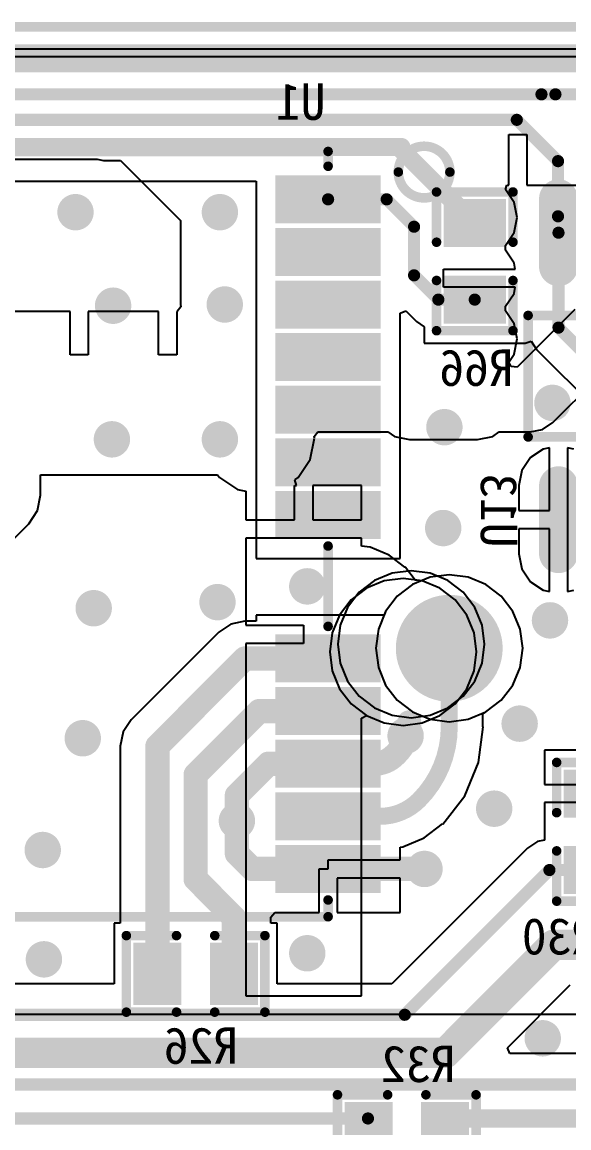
# Model space of a CAD drawing. Header units: millimetres. Extents: x 192 to 285.3, y 128.7 to 184.7.
# Drawn here: x 233.96 to 245.41, y 161.58 to 184.7 of the extents above; entities that cross this region are included whole.
import ezdxf

# ---------------------------------------------------------------- set-up
doc = ezdxf.new("R2010")
doc.units = ezdxf.units.MM
for name, color, linetype in [('BottomLayer', 5, 'Continuous'), ('BottomOverlay', 54, 'Continuous'), ('BottomPaste', 16, 'Continuous'), ('BottomSolder', 6, 'Continuous'), ('ConnectLayer', 7, 'Continuous'), ('KeepOutLayer', 6, 'Continuous'), ('MidLayer1', 16, 'Continuous'), ('MidLayer2', 76, 'Continuous'), ('MultiLayer', 9, 'Continuous'), ('PadHoleLayer', 156, 'Continuous'), ('TopLayer', 1, 'Continuous'), ('TopOverlay', 2, 'Continuous'), ('TopSolder', 216, 'Continuous'), ('ViaHoleLayer', 16, 'Continuous')]:
    doc.layers.add(name, color=color, linetype=linetype)

# ---------------------------------------------------------------- blocks, each defined once
blk = doc.blocks.new('N303_3_B_5')
at = {"layer": 'BottomLayer'}
for points in [[(0.971, 14.41), (-1.029, 14.41), (0.971, 13.61), (-1.029, 13.61)], [(0.971, 13.31), (-1.029, 13.31), (0.971, 12.51), (-1.029, 12.51)], [(0.971, 12.21), (-1.029, 12.21), (0.971, 11.41), (-1.029, 11.41)], [(0.971, 11.11), (-1.029, 11.11), (0.971, 10.31), (-1.029, 10.31)], [(0.971, 10.01), (-1.029, 10.01), (0.971, 9.21), (-1.029, 9.21)], [(0.971, 7.01), (-1.029, 7.01), (0.971, 6.21), (-1.029, 6.21)], [(0.971, 5.91), (-1.029, 5.91), (0.971, 5.11), (-1.029, 5.11)], [(0.971, 4.81), (-1.029, 4.81), (0.971, 4.01), (-1.029, 4.01)], [(0.971, 3.71), (-1.029, 3.71), (0.971, 2.91), (-1.029, 2.91)], [(0.971, 2.61), (-1.029, 2.61), (0.971, 1.81), (-1.029, 1.81)], [(0.971, 1.51), (-1.029, 1.51), (0.971, 0.71), (-1.029, 0.71)], [(0.971, 0.41), (-1.029, 0.41), (0.971, -0.39), (-1.029, -0.39)]]:
    blk.add_solid(points, dxfattribs=at)
at = {"layer": 'BottomOverlay', "const_width": 0.2}
for points in [[(12.171, 15.01), (-0.029, 15.01)], [(-0.029, 15.01), (-0.029, 14.66)], [(-0.029, 8.94), (-0.029, 7.26)], [(-0.029, -0.68), (-0.029, -0.99)], [(12.171, -0.99), (-0.029, -0.99)]]:
    blk.add_lwpolyline(points, dxfattribs=at)
at = {"layer": 'BottomOverlay'}
for points, const_width in [([(-0.079, 15.01, 1), (0.021, 15.01, 1)], 0.1), ([(-0.079, 15.01, 1), (0.021, 15.01, 1)], 0.1), ([(-0.079, 14.66, 1), (0.021, 14.66, 1)], 0.1), ([(-0.079, 8.94, 1), (0.021, 8.94, 1)], 0.1), ([(-0.079, 7.26, 1), (0.021, 7.26, 1)], 0.1), ([(-1.499, -0.559, 1), (-2.579, -0.559, 1)], 0.2), ([(-2.629, -0.559, 1), (-2.529, -0.559, 1)], 0.1), ([(-1.549, -0.559, 1), (-1.449, -0.559, 1)], 0.1), ([(-0.079, -0.68, 1), (0.021, -0.68, 1)], 0.1), ([(-0.079, -0.99, 1), (0.021, -0.99, 1)], 0.1), ([(-0.079, -0.99, 1), (0.021, -0.99, 1)], 0.1)]:
    blk.add_lwpolyline(points, format="xyb", close=True, dxfattribs=dict(at, const_width=const_width))
at = {"layer": 'BottomPaste'}
for points in [[(0.971, 14.41), (-1.029, 14.41), (0.971, 13.61), (-1.029, 13.61)], [(0.971, 13.31), (-1.029, 13.31), (0.971, 12.51), (-1.029, 12.51)], [(0.971, 12.21), (-1.029, 12.21), (0.971, 11.41), (-1.029, 11.41)], [(0.971, 11.11), (-1.029, 11.11), (0.971, 10.31), (-1.029, 10.31)], [(0.971, 10.01), (-1.029, 10.01), (0.971, 9.21), (-1.029, 9.21)], [(0.971, 7.01), (-1.029, 7.01), (0.971, 6.21), (-1.029, 6.21)], [(0.971, 5.91), (-1.029, 5.91), (0.971, 5.11), (-1.029, 5.11)], [(0.971, 4.81), (-1.029, 4.81), (0.971, 4.01), (-1.029, 4.01)], [(0.971, 3.71), (-1.029, 3.71), (0.971, 2.91), (-1.029, 2.91)], [(0.971, 2.61), (-1.029, 2.61), (0.971, 1.81), (-1.029, 1.81)], [(0.971, 1.51), (-1.029, 1.51), (0.971, 0.71), (-1.029, 0.71)], [(0.971, 0.41), (-1.029, 0.41), (0.971, -0.39), (-1.029, -0.39)]]:
    blk.add_solid(points, dxfattribs=at)
at = {"layer": 'BottomSolder'}
for points in [[(1.072, 14.512), (-1.131, 14.512), (1.072, 13.509), (-1.131, 13.509)], [(1.072, 13.412), (-1.131, 13.412), (1.072, 12.409), (-1.131, 12.409)], [(1.072, 12.312), (-1.131, 12.312), (1.072, 11.309), (-1.131, 11.309)], [(1.072, 11.212), (-1.131, 11.212), (1.072, 10.209), (-1.131, 10.209)], [(1.072, 10.112), (-1.131, 10.112), (1.072, 9.109), (-1.131, 9.109)], [(1.072, 7.112), (-1.131, 7.112), (1.072, 6.109), (-1.131, 6.109)], [(1.072, 6.012), (-1.131, 6.012), (1.072, 5.009), (-1.131, 5.009)], [(1.072, 4.912), (-1.131, 4.912), (1.072, 3.909), (-1.131, 3.909)], [(1.072, 3.812), (-1.131, 3.812), (1.072, 2.809), (-1.131, 2.809)], [(1.072, 2.712), (-1.131, 2.712), (1.072, 1.709), (-1.131, 1.709)], [(1.072, 1.612), (-1.131, 1.612), (1.072, 0.609), (-1.131, 0.609)], [(1.072, 0.512), (-1.131, 0.512), (1.072, -0.491), (-1.131, -0.491)]]:
    blk.add_solid(points, dxfattribs=at)
blk = doc.blocks.new('0603_B_6')
at = {"layer": 'BottomLayer'}
for points in [[(-0.4, -0.55), (0.4, -0.55), (-0.4, 0.55), (0.4, 0.55)], [(1.2, -0.55), (2, -0.55), (1.2, 0.55), (2, 0.55)]]:
    blk.add_solid(points, dxfattribs=at)
at = {"layer": 'BottomOverlay', "const_width": 0.2}
for points in [[(0.4, 0.8), (-0.65, 0.8)], [(-0.65, -0.8), (-0.65, 0.8)], [(2.25, 0.8), (1.2, 0.8)], [(2.25, -0.8), (2.25, 0.8)], [(0.4, -0.8), (-0.65, -0.8)], [(2.25, -0.8), (1.2, -0.8)]]:
    blk.add_lwpolyline(points, dxfattribs=at)
at = {"layer": 'BottomOverlay', "const_width": 0.1}
for points in [[(-0.7, 0.8, 1), (-0.6, 0.8, 1)], [(-0.7, 0.8, 1), (-0.6, 0.8, 1)], [(0.35, 0.8, 1), (0.45, 0.8, 1)], [(1.15, 0.8, 1), (1.25, 0.8, 1)], [(2.2, 0.8, 1), (2.3, 0.8, 1)], [(2.2, 0.8, 1), (2.3, 0.8, 1)], [(-0.7, -0.8, 1), (-0.6, -0.8, 1)], [(-0.7, -0.8, 1), (-0.6, -0.8, 1)], [(0.35, -0.8, 1), (0.45, -0.8, 1)], [(1.15, -0.8, 1), (1.25, -0.8, 1)], [(2.2, -0.8, 1), (2.3, -0.8, 1)], [(2.2, -0.8, 1), (2.3, -0.8, 1)]]:
    blk.add_lwpolyline(points, format="xyb", close=True, dxfattribs=at)
at = {"layer": 'BottomPaste'}
for points in [[(-0.4, -0.55), (0.4, -0.55), (-0.4, 0.55), (0.4, 0.55)], [(1.2, -0.55), (2, -0.55), (1.2, 0.55), (2, 0.55)]]:
    blk.add_solid(points, dxfattribs=at)
at = {"layer": 'BottomSolder'}
for points in [[(-0.502, -0.652), (0.502, -0.652), (-0.502, 0.652), (0.502, 0.652)], [(1.098, -0.652), (2.102, -0.652), (1.098, 0.652), (2.102, 0.652)]]:
    blk.add_solid(points, dxfattribs=at)
blk = doc.blocks.new('0603_B_129')
at = {"layer": 'BottomLayer'}
for points in [[(-1.2, -0.55), (-0.4, -0.55), (-1.2, 0.55), (-0.4, 0.55)], [(0.4, -0.55), (1.2, -0.55), (0.4, 0.55), (1.2, 0.55)]]:
    blk.add_solid(points, dxfattribs=at)
at = {"layer": 'BottomOverlay', "const_width": 0.2}
for points in [[(-1.45, 0.8), (-1.45, -0.8)], [(-0.4, 0.8), (-1.45, 0.8)], [(1.45, 0.8), (0.4, 0.8)], [(1.45, 0.8), (1.45, -0.8)], [(-0.4, -0.8), (-1.45, -0.8)], [(1.45, -0.8), (0.4, -0.8)]]:
    blk.add_lwpolyline(points, dxfattribs=at)
at = {"layer": 'BottomOverlay', "const_width": 0.1}
for points in [[(-1.5, 0.8, 1), (-1.4, 0.8, 1)], [(-1.5, 0.8, 1), (-1.4, 0.8, 1)], [(-0.45, 0.8, 1), (-0.35, 0.8, 1)], [(0.35, 0.8, 1), (0.45, 0.8, 1)], [(1.4, 0.8, 1), (1.5, 0.8, 1)], [(1.4, 0.8, 1), (1.5, 0.8, 1)], [(-1.5, -0.8, 1), (-1.4, -0.8, 1)], [(-1.5, -0.8, 1), (-1.4, -0.8, 1)], [(-0.45, -0.8, 1), (-0.35, -0.8, 1)], [(0.35, -0.8, 1), (0.45, -0.8, 1)], [(1.4, -0.8, 1), (1.5, -0.8, 1)], [(1.4, -0.8, 1), (1.5, -0.8, 1)]]:
    blk.add_lwpolyline(points, format="xyb", close=True, dxfattribs=at)
at = {"layer": 'BottomPaste'}
for points in [[(-1.2, -0.55), (-0.4, -0.55), (-1.2, 0.55), (-0.4, 0.55)], [(0.4, -0.55), (1.2, -0.55), (0.4, 0.55), (1.2, 0.55)]]:
    blk.add_solid(points, dxfattribs=at)
at = {"layer": 'BottomSolder'}
for points in [[(-1.302, -0.652), (-0.298, -0.652), (-1.302, 0.652), (-0.298, 0.652)], [(0.298, -0.652), (1.302, -0.652), (0.298, 0.652), (1.302, 0.652)]]:
    blk.add_solid(points, dxfattribs=at)
blk = doc.blocks.new('0603_B_139')
at = {"layer": 'BottomLayer'}
for points in [[(-1.2, -0.55), (-0.4, -0.55), (-1.2, 0.55), (-0.4, 0.55)], [(0.4, -0.55), (1.2, -0.55), (0.4, 0.55), (1.2, 0.55)]]:
    blk.add_solid(points, dxfattribs=at)
at = {"layer": 'BottomOverlay', "const_width": 0.2}
for points in [[(-1.45, 0.8), (-0.4, 0.8)], [(-1.45, 0.8), (-1.45, -0.8)], [(0.4, 0.8), (1.45, 0.8)], [(1.45, 0.8), (1.45, -0.8)], [(-1.45, -0.8), (-0.4, -0.8)], [(0.4, -0.8), (1.45, -0.8)]]:
    blk.add_lwpolyline(points, dxfattribs=at)
at = {"layer": 'BottomOverlay', "const_width": 0.1}
for points in [[(-1.5, 0.8, 1), (-1.4, 0.8, 1)], [(-1.5, 0.8, 1), (-1.4, 0.8, 1)], [(-0.45, 0.8, 1), (-0.35, 0.8, 1)], [(0.35, 0.8, 1), (0.45, 0.8, 1)], [(1.4, 0.8, 1), (1.5, 0.8, 1)], [(1.4, 0.8, 1), (1.5, 0.8, 1)], [(-1.5, -0.8, 1), (-1.4, -0.8, 1)], [(-1.5, -0.8, 1), (-1.4, -0.8, 1)], [(-0.45, -0.8, 1), (-0.35, -0.8, 1)], [(0.35, -0.8, 1), (0.45, -0.8, 1)], [(1.4, -0.8, 1), (1.5, -0.8, 1)], [(1.4, -0.8, 1), (1.5, -0.8, 1)]]:
    blk.add_lwpolyline(points, format="xyb", close=True, dxfattribs=at)
at = {"layer": 'BottomPaste'}
for points in [[(-1.2, -0.55), (-0.4, -0.55), (-1.2, 0.55), (-0.4, 0.55)], [(0.4, -0.55), (1.2, -0.55), (0.4, 0.55), (1.2, 0.55)]]:
    blk.add_solid(points, dxfattribs=at)
at = {"layer": 'BottomSolder'}
for points in [[(-1.302, -0.652), (-0.298, -0.652), (-1.302, 0.652), (-0.298, 0.652)], [(0.298, -0.652), (1.302, -0.652), (0.298, 0.652), (1.302, 0.652)]]:
    blk.add_solid(points, dxfattribs=at)
blk = doc.blocks.new('0603_B_141')
at = {"layer": 'BottomLayer'}
for points in [[(-1.2, -0.55), (-0.4, -0.55), (-1.2, 0.55), (-0.4, 0.55)], [(0.4, -0.55), (1.2, -0.55), (0.4, 0.55), (1.2, 0.55)]]:
    blk.add_solid(points, dxfattribs=at)
at = {"layer": 'BottomOverlay', "const_width": 0.2}
for points in [[(-0.4, 0.8), (-1.45, 0.8)], [(-1.45, 0.8), (-1.45, -0.8)], [(1.45, 0.8), (0.4, 0.8)], [(1.45, 0.8), (1.45, -0.8)], [(-0.4, -0.8), (-1.45, -0.8)], [(1.45, -0.8), (0.4, -0.8)]]:
    blk.add_lwpolyline(points, dxfattribs=at)
at = {"layer": 'BottomOverlay', "const_width": 0.1}
for points in [[(-1.5, 0.8, 1), (-1.4, 0.8, 1)], [(-1.5, 0.8, 1), (-1.4, 0.8, 1)], [(-0.45, 0.8, 1), (-0.35, 0.8, 1)], [(0.35, 0.8, 1), (0.45, 0.8, 1)], [(1.4, 0.8, 1), (1.5, 0.8, 1)], [(1.4, 0.8, 1), (1.5, 0.8, 1)], [(-1.5, -0.8, 1), (-1.4, -0.8, 1)], [(-1.5, -0.8, 1), (-1.4, -0.8, 1)], [(-0.45, -0.8, 1), (-0.35, -0.8, 1)], [(0.35, -0.8, 1), (0.45, -0.8, 1)], [(1.4, -0.8, 1), (1.5, -0.8, 1)], [(1.4, -0.8, 1), (1.5, -0.8, 1)]]:
    blk.add_lwpolyline(points, format="xyb", close=True, dxfattribs=at)
at = {"layer": 'BottomPaste'}
for points in [[(-1.2, -0.55), (-0.4, -0.55), (-1.2, 0.55), (-0.4, 0.55)], [(0.4, -0.55), (1.2, -0.55), (0.4, 0.55), (1.2, 0.55)]]:
    blk.add_solid(points, dxfattribs=at)
at = {"layer": 'BottomSolder'}
for points in [[(-1.302, -0.652), (-0.298, -0.652), (-1.302, 0.652), (-0.298, 0.652)], [(0.298, -0.652), (1.302, -0.652), (0.298, 0.652), (1.302, 0.652)]]:
    blk.add_solid(points, dxfattribs=at)
blk = doc.blocks.new('SO_8_B_147')
at = {"layer": 'BottomLayer', "const_width": 0.61}
for points in [[(-2.289, 1.905), (-3.711, 1.905)], [(3.711, 1.905), (2.289, 1.905)], [(-2.289, 0.635), (-3.711, 0.635)], [(3.711, 0.635), (2.289, 0.635)], [(-2.289, -0.635), (-3.711, -0.635)], [(3.711, -0.635), (2.289, -0.635)], [(-2.289, -1.905), (-3.711, -1.905)], [(3.711, -1.905), (2.289, -1.905)]]:
    blk.add_lwpolyline(points, dxfattribs=at)
at = {"layer": 'BottomLayer', "const_width": 0.305}
for points in [[(-3.864, 1.905, 1), (-3.559, 1.905, 1)], [(-2.441, 1.905, 1), (-2.136, 1.905, 1)], [(2.136, 1.905, 1), (2.441, 1.905, 1)], [(3.559, 1.905, 1), (3.864, 1.905, 1)], [(-3.864, 0.635, 1), (-3.559, 0.635, 1)], [(-2.441, 0.635, 1), (-2.136, 0.635, 1)], [(2.136, 0.635, 1), (2.441, 0.635, 1)], [(3.559, 0.635, 1), (3.864, 0.635, 1)], [(-3.864, -0.635, 1), (-3.559, -0.635, 1)], [(-2.441, -0.635, 1), (-2.136, -0.635, 1)], [(2.136, -0.635, 1), (2.441, -0.635, 1)], [(3.559, -0.635, 1), (3.864, -0.635, 1)], [(-3.864, -1.905, 1), (-3.559, -1.905, 1)], [(-2.441, -1.905, 1), (-2.136, -1.905, 1)], [(2.136, -1.905, 1), (2.441, -1.905, 1)], [(3.559, -1.905, 1), (3.864, -1.905, 1)]]:
    blk.add_lwpolyline(points, format="xyb", close=True, dxfattribs=at)
at = {"layer": 'BottomOverlay', "const_width": 0.2}
for points in [[(-1.27, 2.54), (1.27, 2.54)], [(-1.27, 2.54), (-1.27, -2.54)], [(1.27, 2.54), (1.27, -2.54)], [(-1.27, -2.54), (-0.5, -2.54)], [(0.5, -2.54), (1.27, -2.54)]]:
    blk.add_lwpolyline(points, dxfattribs=at)
at = {"layer": 'BottomOverlay', "const_width": 0.1}
for points in [[(-1.32, 2.54, 1), (-1.22, 2.54, 1)], [(-1.32, 2.54, 1), (-1.22, 2.54, 1)], [(1.22, 2.54, 1), (1.32, 2.54, 1)], [(1.22, 2.54, 1), (1.32, 2.54, 1)], [(-1.32, -2.54, 1), (-1.22, -2.54, 1)], [(-1.32, -2.54, 1), (-1.22, -2.54, 1)], [(-0.55, -2.54, 1), (-0.45, -2.54, 1)], [(-0.55, -2.54, 1), (-0.45, -2.54, 1)], [(0.45, -2.54, 1), (0.55, -2.54, 1)], [(0.45, -2.54, 1), (0.55, -2.54, 1)], [(1.22, -2.54, 1), (1.32, -2.54, 1)], [(1.22, -2.54, 1), (1.32, -2.54, 1)]]:
    blk.add_lwpolyline(points, format="xyb", close=True, dxfattribs=at)
at = {"layer": 'BottomOverlay', "const_width": 0.2}
blk.add_lwpolyline([(-0.5, -2.54, -1), (0.5, -2.54)], format="xyb", dxfattribs=at)
at = {"layer": 'BottomPaste', "const_width": 0.61}
for points in [[(-2.289, 1.905), (-3.711, 1.905)], [(3.711, 1.905), (2.289, 1.905)], [(-2.289, 0.635), (-3.711, 0.635)], [(3.711, 0.635), (2.289, 0.635)], [(-2.289, -0.635), (-3.711, -0.635)], [(3.711, -0.635), (2.289, -0.635)], [(-2.289, -1.905), (-3.711, -1.905)], [(3.711, -1.905), (2.289, -1.905)]]:
    blk.add_lwpolyline(points, dxfattribs=at)
at = {"layer": 'BottomPaste', "const_width": 0.305}
for points in [[(-3.864, 1.905, 1), (-3.559, 1.905, 1)], [(-2.441, 1.905, 1), (-2.136, 1.905, 1)], [(2.136, 1.905, 1), (2.441, 1.905, 1)], [(3.559, 1.905, 1), (3.864, 1.905, 1)], [(-3.864, 0.635, 1), (-3.559, 0.635, 1)], [(-2.441, 0.635, 1), (-2.136, 0.635, 1)], [(2.136, 0.635, 1), (2.441, 0.635, 1)], [(3.559, 0.635, 1), (3.864, 0.635, 1)], [(-3.864, -0.635, 1), (-3.559, -0.635, 1)], [(-2.441, -0.635, 1), (-2.136, -0.635, 1)], [(2.136, -0.635, 1), (2.441, -0.635, 1)], [(3.559, -0.635, 1), (3.864, -0.635, 1)], [(-3.864, -1.905, 1), (-3.559, -1.905, 1)], [(-2.441, -1.905, 1), (-2.136, -1.905, 1)], [(2.136, -1.905, 1), (2.441, -1.905, 1)], [(3.559, -1.905, 1), (3.864, -1.905, 1)]]:
    blk.add_lwpolyline(points, format="xyb", close=True, dxfattribs=at)
at = {"layer": 'BottomSolder', "const_width": 0.813}
for points in [[(-2.289, 1.905), (-3.711, 1.905)], [(3.711, 1.905), (2.289, 1.905)], [(-2.289, 0.635), (-3.711, 0.635)], [(3.711, 0.635), (2.289, 0.635)], [(-2.289, -0.635), (-3.711, -0.635)], [(3.711, -0.635), (2.289, -0.635)], [(-2.289, -1.905), (-3.711, -1.905)], [(3.711, -1.905), (2.289, -1.905)]]:
    blk.add_lwpolyline(points, dxfattribs=at)
at = {"layer": 'BottomSolder', "const_width": 0.406}
for points in [[(-3.914, 1.905, 1), (-3.508, 1.905, 1)], [(-2.492, 1.905, 1), (-2.086, 1.905, 1)], [(2.086, 1.905, 1), (2.492, 1.905, 1)], [(3.508, 1.905, 1), (3.914, 1.905, 1)], [(-3.914, 0.635, 1), (-3.508, 0.635, 1)], [(-2.492, 0.635, 1), (-2.086, 0.635, 1)], [(2.086, 0.635, 1), (2.492, 0.635, 1)], [(3.508, 0.635, 1), (3.914, 0.635, 1)], [(-3.914, -0.635, 1), (-3.508, -0.635, 1)], [(-2.492, -0.635, 1), (-2.086, -0.635, 1)], [(2.086, -0.635, 1), (2.492, -0.635, 1)], [(3.508, -0.635, 1), (3.914, -0.635, 1)], [(-3.914, -1.905, 1), (-3.508, -1.905, 1)], [(-2.492, -1.905, 1), (-2.086, -1.905, 1)], [(2.086, -1.905, 1), (2.492, -1.905, 1)], [(3.508, -1.905, 1), (3.914, -1.905, 1)]]:
    blk.add_lwpolyline(points, format="xyb", close=True, dxfattribs=at)
blk = doc.blocks.new('GPS_ANT_25_25_166')
at = {"layer": 'BottomLayer', "const_width": 1.016}
blk.add_lwpolyline([(-0.508, 0, 1), (0.508, 0, 1)], format="xyb", close=True, dxfattribs=at)
at = {"layer": 'BottomSolder', "const_width": 1.118}
blk.add_lwpolyline([(-0.559, 0, 1), (0.559, 0, 1)], format="xyb", close=True, dxfattribs=at)
at = {"layer": 'MidLayer1', "const_width": 1.016}
blk.add_lwpolyline([(-0.508, 0, 1), (0.508, 0, 1)], format="xyb", close=True, dxfattribs=at)
at = {"layer": 'MidLayer2', "const_width": 1.016}
blk.add_lwpolyline([(-0.508, 0, 1), (0.508, 0, 1)], format="xyb", close=True, dxfattribs=at)
at = {"layer": 'MultiLayer', "const_width": 1.016}
blk.add_lwpolyline([(-0.508, 0, 1), (0.508, 0, 1)], format="xyb", close=True, dxfattribs=at)
at = {"layer": 'PadHoleLayer', "const_width": 0.55}
blk.add_lwpolyline([(-0.275, 0, 1), (0.275, 0, 1)], format="xyb", close=True, dxfattribs=at)
at = {"layer": 'TopLayer', "const_width": 1.016}
blk.add_lwpolyline([(-0.508, 0, 1), (0.508, 0, 1)], format="xyb", close=True, dxfattribs=at)
at = {"layer": 'TopOverlay', "const_width": 0.254}
blk.add_lwpolyline([(-12.5, -15.5), (-12.5, 9.5)], dxfattribs=at)
at = {"layer": 'TopSolder', "const_width": 1.118}
blk.add_lwpolyline([(-0.559, 0, 1), (0.559, 0, 1)], format="xyb", close=True, dxfattribs=at)

msp = doc.modelspace()

# ---------------------------------------------------------------- linework, layer by layer
at = {"layer": 'BottomLayer'}
for p, q in [((232.037, 181.378), (238.859, 181.378)), ((238.859, 181.378), (238.859, 180.09)), ((238.859, 180.09), (238.859, 178.99)), ((238.859, 178.99), (238.859, 177.89)), ((241.875, 178.618), (241.993, 178.667)), ((241.875, 177.89), (241.875, 178.618)), ((241.993, 178.667), (242.217, 178.443)), ((242.217, 178.443), (242.379, 178.335)), ((242.379, 178.335), (242.379, 177.993)), ((244.495, 177.994), (244.616, 178.031)), ((244.616, 178.031), (244.732, 177.859)), ((238.859, 177.89), (238.859, 176.79)), ((241.875, 176.79), (241.875, 177.89)), ((242.379, 177.993), (244.495, 177.993)), ((244.495, 177.993), (244.495, 177.994)), ((244.732, 177.859), (246.332, 176.258)), ((238.859, 176.79), (238.859, 175.69)), ((241.875, 175.69), (241.875, 176.79)), ((244.872, 175.777), (244.603, 175.598)), ((244.999, 175.802), (244.872, 175.777)), ((244.999, 174.491), (244.999, 175.802)), ((245.507, 175.777), (245.38, 175.802)), ((245.38, 175.802), (245.38, 174.3)), ((238.859, 175.69), (238.859, 174.59)), ((241.875, 174.59), (241.875, 175.69)), ((244.603, 175.598), (244.424, 175.329)), ((244.424, 175.329), (244.361, 175.012)), ((244.361, 175.012), (244.361, 174.491)), ((238.859, 174.59), (238.859, 173.49)), ((241.875, 173.49), (241.875, 174.59)), ((244.361, 174.491), (244.999, 174.491)), ((244.999, 174.11), (244.361, 174.11)), ((244.361, 174.11), (244.361, 173.589)), ((244.999, 172.798), (244.999, 174.11)), ((245.38, 174.3), (245.38, 172.798)), ((238.859, 173.49), (241.875, 173.49)), ((244.361, 173.589), (244.424, 173.272)), ((244.424, 173.272), (244.603, 173.003)), ((242.135, 172.942), (241.816, 172.698)), ((242.506, 173.096), (242.135, 172.942)), ((242.903, 173.148), (242.506, 173.096)), ((243.301, 173.096), (242.903, 173.148)), ((243.672, 172.942), (243.301, 173.096)), ((243.99, 172.698), (243.672, 172.942)), ((244.603, 173.003), (244.872, 172.824)), ((241.816, 172.698), (241.572, 172.379)), ((244.235, 172.379), (243.99, 172.698)), ((244.872, 172.824), (244.999, 172.798)), ((245.38, 172.798), (245.507, 172.824)), ((241.542, 172.306), (238.859, 172.306)), ((238.859, 172.306), (238.859, 172.175)), ((241.572, 172.379), (241.542, 172.306)), ((244.388, 172.009), (244.235, 172.379)), ((238.33, 172.116), (238.078, 171.948)), ((238.627, 172.175), (238.33, 172.116)), ((238.859, 172.175), (238.627, 172.175)), ((238.627, 172.175), (238.627, 172.175)), ((244.441, 171.611), (244.388, 172.009)), ((238.078, 171.948), (236.245, 170.116)), ((238.078, 171.948), (238.078, 171.948)), ((244.388, 171.213), (244.441, 171.611)), ((244.235, 170.842), (244.388, 171.213)), ((243.99, 170.524), (244.235, 170.842)), ((243.672, 170.28), (243.99, 170.524)), ((243.603, 170.251), (243.672, 170.28)), ((243.603, 169.969), (243.603, 170.251)), ((236.245, 170.116), (236.077, 169.863)), ((243.516, 169.224), (243.614, 169.969)), ((243.614, 169.969), (243.603, 169.969)), ((236.077, 169.863), (236.018, 169.566)), ((236.018, 169.566), (236.018, 165.862)), ((245.761, 169.483), (244.893, 169.483)), ((244.893, 169.483), (244.893, 168.766)), ((243.228, 168.53), (243.516, 169.224)), ((244.893, 168.766), (245.761, 168.766)), ((242.771, 167.933), (243.228, 168.53)), ((245.952, 168.385), (244.893, 168.385)), ((244.893, 168.385), (244.893, 167.667)), ((242.381, 167.645), (242.765, 167.94)), ((242.765, 167.94), (242.771, 167.933)), ((241.934, 167.46), (242.381, 167.645)), ((244.893, 167.667), (244.893, 167.602)), ((244.541, 167.433), (241.704, 164.596)), ((241.875, 167.452), (241.934, 167.46)), ((241.875, 167.19), (241.875, 167.452)), ((244.751, 167.574), (244.541, 167.433)), ((244.893, 167.602), (244.751, 167.574)), ((240.367, 166.999), (240.367, 167.189)), ((240.367, 167.189), (241.875, 167.189)), ((241.875, 167.189), (241.875, 167.19)), ((240.177, 166.09), (240.177, 166.999)), ((240.177, 166.999), (240.367, 166.999)), ((241.875, 166.808), (240.558, 166.808)), ((240.558, 166.808), (240.558, 166.09)), ((241.875, 166.09), (241.875, 166.808)), ((239.17, 165.992), (239.251, 166.09)), ((239.251, 166.09), (240.177, 166.09)), ((240.558, 166.09), (241.875, 166.09)), ((236.018, 165.862), (235.887, 165.862)), ((235.887, 165.862), (235.887, 164.596)), ((239.172, 165.985), (239.17, 165.992)), ((239.172, 165.862), (239.172, 165.985)), ((239.303, 165.862), (239.172, 165.862)), ((239.303, 164.596), (239.303, 165.862)), ((235.887, 164.596), (227.847, 164.596)), ((241.704, 164.596), (239.303, 164.596)), ((244.122, 163.257), (245.436, 164.572)), ((244.17, 163.14), (244.122, 163.257)), ((246.864, 163.14), (244.17, 163.14))]:
    msp.add_line(p, q, dxfattribs=at)
for points, const_width in [([(227.16, 183.904), (247.425, 183.904)], 0.508), ([(227.433, 183.193), (244.834, 183.193)], 0.254), ([(244.834, 183.193), (245.126, 183.193)], 0.254), ([(244.834, 183.193), (245.583, 183.193)], 0.254), ([(227.587, 182.66), (244.316, 182.66)], 0.254), ([(244.316, 182.66), (245.18, 181.796)], 0.254), ([(231.742, 182.091), (241.9, 182.091)], 0.381), ([(241.9, 182.038), (243.437, 180.501)], 0.381), ([(245.18, 180.643), (245.18, 181.796)], 0.254), ([(240.367, 180.998), (241.593, 180.998)], 0.254), ([(241.593, 180.998), (242.167, 180.425)], 0.254), ([(242.167, 179.409), (242.167, 180.425)], 0.254), ([(245.189, 178.316), (245.189, 180.3)], 0.254), ([(242.167, 179.409), (242.675, 178.901)], 0.254), ([(242.675, 178.901), (243.437, 178.901)], 0.254), ([(245.189, 178.316), (246.79, 176.716)], 0.254), ([(242.903, 169.969), (242.903, 171.611)], 0.356), ([(236.795, 169.566), (238.627, 171.398)], 0.508), ([(238.627, 171.398), (240.367, 171.398)], 0.508), ([(237.595, 168.969), (238.924, 170.298)], 0.508), ([(238.924, 170.298), (240.367, 170.298)], 0.508), ([(236.795, 164.804), (236.795, 169.566)], 0.508), ([(241.76, 169.376), (241.796, 169.411)], 0.508), ([(238.458, 168.537), (239.119, 169.198)], 0.508), ([(239.119, 169.198), (240.367, 169.198)], 0.508), ([(240.367, 169.198), (241.333, 169.198)], 0.508), ([(237.595, 166.785), (237.595, 168.969)], 0.508), ([(238.458, 167.318), (238.458, 168.537)], 0.508), ([(240.367, 168.098), (241.454, 168.098)], 0.356), ([(238.458, 167.318), (238.778, 166.998)], 0.508), ([(238.778, 166.998), (240.367, 166.998)], 0.508), ([(240.367, 166.998), (242.385, 166.998)], 0.508), ([(237.595, 166.785), (238.395, 165.985)], 0.508), ([(241.972, 163.949), (244.999, 166.975)], 0.254), ([(244.999, 166.975), (245.951, 166.975)], 0.254), ([(238.395, 164.804), (238.395, 165.985)], 0.508), ([(242.827, 163.153), (245.088, 165.413)], 0.635), ([(245.088, 165.413), (248.771, 165.413)], 0.635), ([(227.578, 163.949), (241.972, 163.949)], 0.254), ([(226.749, 163.153), (242.827, 163.153)], 0.635), ([(227.359, 162.492), (247.133, 162.492)], 0.254), ([(226.139, 161.781), (241.202, 161.781)], 0.254), ([(242.802, 161.387), (243.195, 161.781)], 0.381), ([(243.195, 161.781), (248.261, 161.781)], 0.381)]:
    msp.add_lwpolyline(points, dxfattribs=dict(at, const_width=const_width))
for points, const_width in [([(244.77, 183.193, 1), (244.897, 183.193, 1)], 0.127), ([(244.77, 183.193, 1), (244.897, 183.193, 1)], 0.127), ([(244.77, 183.193, 1), (244.897, 183.193, 1)], 0.127), ([(245.062, 183.193, 1), (245.189, 183.193, 1)], 0.127), ([(244.253, 182.66, 1), (244.38, 182.66, 1)], 0.127), ([(244.253, 182.66, 1), (244.38, 182.66, 1)], 0.127), ([(241.805, 182.091, 1), (241.995, 182.091, 1)], 0.191), ([(241.805, 182.038, 1), (241.995, 182.038, 1)], 0.191), ([(245.116, 181.796, 1), (245.243, 181.796, 1)], 0.127), ([(245.116, 181.796, 1), (245.243, 181.796, 1)], 0.127), ([(234.89, 180.729, 1), (235.271, 180.729, 1)], 0.381), ([(237.912, 180.729, 1), (238.293, 180.729, 1)], 0.381), ([(240.304, 180.998, 1), (240.431, 180.998, 1)], 0.127), ([(241.53, 180.998, 1), (241.657, 180.998, 1)], 0.127), ([(241.53, 180.998, 1), (241.657, 180.998, 1)], 0.127), ([(243.342, 180.501, 1), (243.532, 180.501, 1)], 0.191), ([(245.116, 180.643, 1), (245.243, 180.643, 1)], 0.127), ([(242.103, 180.425, 1), (242.23, 180.425, 1)], 0.127), ([(242.103, 180.425, 1), (242.23, 180.425, 1)], 0.127), ([(245.126, 180.3, 1), (245.253, 180.3, 1)], 0.127), ([(242.103, 179.409, 1), (242.23, 179.409, 1)], 0.127), ([(242.103, 179.409, 1), (242.23, 179.409, 1)], 0.127), ([(238.014, 178.799, 1), (238.395, 178.799, 1)], 0.381), ([(235.677, 178.774, 1), (236.058, 178.774, 1)], 0.381), ([(242.611, 178.901, 1), (242.738, 178.901, 1)], 0.127), ([(242.611, 178.901, 1), (242.738, 178.901, 1)], 0.127), ([(243.373, 178.901, 1), (243.5, 178.901, 1)], 0.127), ([(245.126, 178.316, 1), (245.253, 178.316, 1)], 0.127), ([(245.126, 178.316, 1), (245.253, 178.316, 1)], 0.127), ([(244.872, 176.742, 1), (245.253, 176.742, 1)], 0.381), ([(242.611, 176.234, 1), (242.992, 176.234, 1)], 0.381), ([(235.652, 175.98, 1), (236.033, 175.98, 1)], 0.381), ([(237.912, 175.98, 1), (238.293, 175.98, 1)], 0.381), ([(242.586, 174.125, 1), (242.967, 174.125, 1)], 0.381), ([(239.741, 172.906, 1), (240.122, 172.906, 1)], 0.381), ([(237.862, 172.576, 1), (238.243, 172.576, 1)], 0.381), ([(235.271, 172.449, 1), (235.652, 172.449, 1)], 0.381), ([(244.821, 172.195, 1), (245.202, 172.195, 1)], 0.381), ([(242.815, 171.611, 1), (242.992, 171.611, 1)], 0.178), ([(238.5, 171.398, 1), (238.754, 171.398, 1)], 0.254), ([(238.5, 171.398, 1), (238.754, 171.398, 1)], 0.254), ([(240.24, 171.398, 1), (240.494, 171.398, 1)], 0.254), ([(238.797, 170.298, 1), (239.051, 170.298, 1)], 0.254), ([(238.797, 170.298, 1), (239.051, 170.298, 1)], 0.254), ([(240.24, 170.298, 1), (240.494, 170.298, 1)], 0.254), ([(244.186, 170.036, 1), (244.567, 170.036, 1)], 0.381), ([(241.799, 169.782, 1), (242.18, 169.782, 1)], 0.381), ([(241.938, 170.061, 1), (242.192, 170.061, 1)], 0.254), ([(235.042, 169.731, 1), (235.423, 169.731, 1)], 0.381), ([(242.815, 169.969, 1), (242.992, 169.969, 1)], 0.178), ([(242.815, 169.969, 1), (242.992, 169.969, 1)], 0.178), ([(236.668, 169.566, 1), (236.922, 169.566, 1)], 0.254), ([(236.668, 169.566, 1), (236.922, 169.566, 1)], 0.254), ([(241.633, 169.376, 1), (241.887, 169.376, 1)], 0.254), ([(241.633, 169.376, 1), (241.887, 169.376, 1)], 0.254), ([(241.669, 169.411, 1), (241.923, 169.411, 1)], 0.254), ([(241.669, 169.411, 1), (241.923, 169.411, 1)], 0.254), ([(238.992, 169.198, 1), (239.246, 169.198, 1)], 0.254), ([(238.992, 169.198, 1), (239.246, 169.198, 1)], 0.254), ([(240.24, 169.198, 1), (240.494, 169.198, 1)], 0.254), ([(240.24, 169.198, 1), (240.494, 169.198, 1)], 0.254), ([(241.206, 169.198, 1), (241.46, 169.198, 1)], 0.254), ([(241.206, 169.198, 1), (241.46, 169.198, 1)], 0.254), ([(237.468, 168.969, 1), (237.722, 168.969, 1)], 0.254), ([(237.468, 168.969, 1), (237.722, 168.969, 1)], 0.254), ([(238.331, 168.537, 1), (238.585, 168.537, 1)], 0.254), ([(238.331, 168.537, 1), (238.585, 168.537, 1)], 0.254), ([(242.18, 168.436, 1), (242.357, 168.436, 1)], 0.178), ([(242.18, 168.436, 1), (242.357, 168.436, 1)], 0.178), ([(243.653, 168.258, 1), (244.034, 168.258, 1)], 0.381), ([(238.268, 168.004, 1), (238.649, 168.004, 1)], 0.381), ([(240.279, 168.098, 1), (240.456, 168.098, 1)], 0.178), ([(241.365, 168.098, 1), (241.543, 168.098, 1)], 0.178), ([(241.365, 168.098, 1), (241.543, 168.098, 1)], 0.178), ([(234.204, 167.394, 1), (234.585, 167.394, 1)], 0.381), ([(238.331, 167.318, 1), (238.585, 167.318, 1)], 0.254), ([(238.331, 167.318, 1), (238.585, 167.318, 1)], 0.254), ([(238.651, 166.998, 1), (238.905, 166.998, 1)], 0.254), ([(238.651, 166.998, 1), (238.905, 166.998, 1)], 0.254), ([(240.24, 166.998, 1), (240.494, 166.998, 1)], 0.254), ([(240.24, 166.998, 1), (240.494, 166.998, 1)], 0.254), ([(242.195, 166.998, 1), (242.576, 166.998, 1)], 0.381), ([(242.258, 166.998, 1), (242.512, 166.998, 1)], 0.254), ([(237.468, 166.785, 1), (237.722, 166.785, 1)], 0.254), ([(237.468, 166.785, 1), (237.722, 166.785, 1)], 0.254), ([(244.936, 166.975, 1), (245.063, 166.975, 1)], 0.127), ([(244.936, 166.975, 1), (245.063, 166.975, 1)], 0.127), ([(238.268, 165.985, 1), (238.522, 165.985, 1)], 0.254), ([(238.268, 165.985, 1), (238.522, 165.985, 1)], 0.254), ([(239.741, 165.235, 1), (240.122, 165.235, 1)], 0.381), ([(244.929, 165.413, 1), (245.247, 165.413, 1)], 0.318), ([(244.929, 165.413, 1), (245.247, 165.413, 1)], 0.318), ([(234.229, 165.108, 1), (234.61, 165.108, 1)], 0.381), ([(236.668, 164.804, 1), (236.922, 164.804, 1)], 0.254), ([(238.268, 164.804, 1), (238.522, 164.804, 1)], 0.254), ([(241.909, 163.949, 1), (242.036, 163.949, 1)], 0.127), ([(241.909, 163.949, 1), (242.036, 163.949, 1)], 0.127), ([(244.669, 163.457, 1), (245.05, 163.457, 1)], 0.381), ([(242.668, 163.153, 1), (242.986, 163.153, 1)], 0.318), ([(242.668, 163.153, 1), (242.986, 163.153, 1)], 0.318), ([(241.138, 161.781, 1), (241.265, 161.781, 1)], 0.127), ([(243.1, 161.781, 1), (243.291, 161.781, 1)], 0.191), ([(243.1, 161.781, 1), (243.291, 161.781, 1)], 0.191)]:
    msp.add_lwpolyline(points, format="xyb", close=True, dxfattribs=dict(at, const_width=const_width))
for points, const_width in [([(242.065, 170.061, -0.198912), (241.796, 169.411)], 0.508), ([(242.903, 169.969, -0.198912), (242.268, 168.436)], 0.356), ([(241.76, 169.376, -0.198912), (241.333, 169.198)], 0.508), ([(242.268, 168.436, -0.198912), (241.454, 168.098)], 0.356)]:
    msp.add_lwpolyline(points, format="xyb", dxfattribs=dict(at, const_width=const_width))
at = {"layer": 'ConnectLayer'}
for p, q in [((223.941, 184.143), (251.474, 184.143)), ((223.775, 183.983), (255.578, 183.983)), ((244.148, 181.297), (244.148, 182.355)), ((244.148, 182.355), (244.529, 182.355)), ((244.529, 182.355), (244.529, 181.297)), ((227.932, 181.835), (235.534, 181.835)), ((235.534, 181.835), (235.664, 181.809)), ((235.664, 181.809), (236.02, 181.809)), ((236.02, 181.809), (237.277, 180.552)), ((244.081, 181.204), (244.109, 181.297)), ((244.109, 181.297), (244.148, 181.297)), ((244.529, 181.297), (246.061, 181.297)), ((244.26, 180.935), (244.081, 181.204)), ((244.323, 180.618), (244.26, 180.935)), ((244.26, 180.301), (244.323, 180.618)), ((237.277, 180.552), (237.277, 178.799)), ((244.081, 180.032), (244.26, 180.301)), ((244.081, 179.934), (244.081, 180.032)), ((244.26, 179.665), (244.081, 179.934)), ((244.285, 179.539), (244.26, 179.665)), ((242.783, 179.158), (242.783, 179.539)), ((242.783, 179.539), (244.285, 179.539)), ((244.285, 179.158), (242.783, 179.158)), ((244.081, 178.762), (244.26, 179.031)), ((244.26, 179.031), (244.285, 179.158)), ((237.287, 178.751), (237.206, 178.653)), ((237.277, 178.799), (237.287, 178.751)), ((244.081, 178.664), (244.081, 178.762)), ((234.098, 178.653), (233.696, 178.653)), ((234.966, 178.653), (234.098, 178.653)), ((234.098, 178.653), (234.098, 178.653)), ((234.966, 177.745), (234.966, 178.653)), ((236.82, 178.653), (235.347, 178.653)), ((235.347, 178.653), (235.347, 177.745)), ((236.82, 177.745), (236.82, 178.653)), ((237.206, 178.653), (237.201, 178.653)), ((237.201, 178.653), (237.201, 177.745)), ((244.26, 178.395), (244.081, 178.664)), ((245.532, 178.697), (244.321, 177.486)), ((244.323, 178.078), (244.26, 178.395)), ((244.26, 177.761), (244.323, 178.078)), ((245.072, 176.332), (246.682, 177.942)), ((235.347, 177.745), (234.966, 177.745)), ((237.201, 177.745), (236.82, 177.745)), ((244.148, 177.593), (244.26, 177.761)), ((244.196, 177.505), (244.148, 177.593)), ((244.321, 177.486), (244.196, 177.505)), ((244.595, 176.135), (244.853, 176.186)), ((244.853, 176.186), (245.072, 176.332)), ((239.992, 175.559), (240.081, 176.005)), ((240.075, 176.036), (240.155, 176.135)), ((240.081, 176.005), (240.075, 176.036)), ((240.155, 176.135), (241.617, 176.135)), ((241.617, 176.135), (241.755, 176.042)), ((241.755, 176.042), (242.072, 175.979)), ((242.072, 175.979), (243.495, 175.979)), ((243.495, 175.979), (243.812, 176.042)), ((243.812, 176.042), (243.95, 176.135)), ((243.95, 176.135), (244.595, 176.135)), ((239.74, 175.181), (239.992, 175.559)), ((234.347, 174.811), (234.347, 175.237)), ((234.347, 175.237), (234.563, 175.237)), ((234.563, 175.237), (234.563, 175.237)), ((234.563, 175.237), (238.054, 175.237)), ((238.054, 175.237), (238.092, 175.181)), ((238.092, 175.181), (238.47, 174.928)), ((239.665, 174.294), (239.665, 175.012)), ((239.665, 175.012), (239.705, 175.012)), ((239.668, 175.133), (239.74, 175.181)), ((239.705, 175.012), (239.668, 175.133)), ((241.063, 175.012), (240.046, 175.012)), ((240.046, 175.012), (240.046, 174.294)), ((241.063, 174.294), (241.063, 175.012)), ((234.283, 174.489), (234.347, 174.811)), ((234.347, 174.811), (234.347, 174.811)), ((234.347, 174.811), (234.347, 174.811)), ((234.347, 174.811), (234.347, 174.811)), ((238.47, 174.928), (238.647, 174.893)), ((238.647, 174.893), (238.647, 174.294)), ((234.101, 174.216), (234.283, 174.489)), ((232.242, 172.358), (234.101, 174.216)), ((238.647, 174.294), (239.665, 174.294)), ((240.046, 174.294), (241.063, 174.294)), ((241.063, 173.913), (238.647, 173.913)), ((238.647, 173.913), (238.647, 173.196)), ((241.063, 173.912), (241.063, 173.913)), ((241.063, 173.748), (241.063, 173.912)), ((241.063, 173.912), (241.063, 173.912)), ((241.246, 173.724), (241.063, 173.748)), ((241.643, 173.559), (241.246, 173.724)), ((241.974, 173.305), (241.643, 173.559)), ((238.647, 173.196), (238.647, 173.196)), ((238.647, 173.196), (238.647, 172.096)), ((241.707, 173.18), (241.336, 173.026)), ((242.105, 173.232), (241.707, 173.18)), ((241.985, 173.298), (241.974, 173.305)), ((241.989, 173.303), (241.985, 173.298)), ((242.192, 173.038), (241.989, 173.303)), ((242.503, 173.18), (242.105, 173.232)), ((242.873, 173.026), (242.503, 173.18)), ((241.336, 173.026), (241.018, 172.782)), ((241.54, 173.019), (241.17, 172.866)), ((241.938, 173.072), (241.54, 173.019)), ((242.336, 173.019), (241.938, 173.072)), ((242.336, 173.019), (242.192, 173.038)), ((242.707, 172.866), (242.336, 173.019)), ((242.707, 172.866), (242.336, 173.019)), ((243.192, 172.782), (242.873, 173.026)), ((241.018, 172.782), (240.774, 172.463)), ((241.17, 172.866), (240.851, 172.622)), ((243.025, 172.622), (242.707, 172.866)), ((243.025, 172.622), (242.707, 172.866)), ((243.436, 172.463), (243.192, 172.782)), ((240.851, 172.622), (240.607, 172.303)), ((243.269, 172.303), (243.025, 172.622)), ((243.269, 172.303), (243.025, 172.622)), ((240.607, 172.303), (240.453, 171.932)), ((240.774, 172.463), (240.62, 172.093)), ((243.423, 171.932), (243.269, 172.303)), ((243.423, 171.932), (243.269, 172.303)), ((243.59, 172.093), (243.436, 172.463)), ((238.647, 172.096), (238.647, 172.094)), ((238.647, 172.094), (239.855, 172.094)), ((239.855, 172.094), (239.855, 171.713)), ((240.62, 172.093), (240.568, 171.695)), ((243.642, 171.695), (243.59, 172.093)), ((240.453, 171.932), (240.401, 171.535)), ((243.475, 171.535), (243.423, 171.932)), ((243.475, 171.535), (243.423, 171.932)), ((239.855, 171.713), (238.647, 171.713)), ((238.647, 171.713), (238.647, 170.996)), ((240.568, 171.695), (240.62, 171.297)), ((243.59, 171.297), (243.642, 171.695)), ((240.401, 171.535), (240.453, 171.137)), ((243.423, 171.137), (243.475, 171.535)), ((243.423, 171.137), (243.475, 171.535)), ((240.453, 171.137), (240.607, 170.766)), ((240.62, 171.297), (240.774, 170.926)), ((243.269, 170.766), (243.423, 171.137)), ((243.269, 170.766), (243.423, 171.137)), ((243.436, 170.926), (243.59, 171.297)), ((238.647, 170.996), (238.647, 169.896)), ((240.774, 170.926), (241.018, 170.608)), ((243.192, 170.608), (243.436, 170.926)), ((240.607, 170.766), (240.851, 170.448)), ((243.025, 170.448), (243.269, 170.766)), ((243.025, 170.448), (243.269, 170.766)), ((240.851, 170.448), (241.17, 170.203)), ((241.018, 170.608), (241.336, 170.364)), ((242.707, 170.203), (243.025, 170.448)), ((242.707, 170.203), (243.025, 170.448)), ((242.873, 170.364), (243.192, 170.608)), ((241.063, 170.151), (241.17, 170.203)), ((241.17, 170.203), (241.54, 170.05)), ((241.17, 170.203), (241.54, 170.05)), ((241.336, 170.364), (241.707, 170.21)), ((241.707, 170.21), (242.105, 170.158)), ((242.105, 170.158), (242.503, 170.21)), ((242.336, 170.05), (242.707, 170.203)), ((242.336, 170.05), (242.707, 170.203)), ((242.503, 170.21), (242.873, 170.364)), ((241.063, 169.896), (241.063, 170.151)), ((241.54, 170.05), (241.938, 169.997)), ((241.54, 170.05), (241.938, 169.997)), ((241.938, 169.997), (242.336, 170.05)), ((241.938, 169.997), (242.336, 170.05)), ((238.647, 169.896), (238.647, 168.796)), ((241.063, 168.796), (241.063, 169.896)), ((238.647, 168.796), (238.647, 168.412)), ((241.063, 167.696), (241.063, 168.796)), ((238.647, 168.412), (238.647, 168.412)), ((238.647, 168.412), (238.647, 166.596)), ((241.063, 167.312), (241.063, 167.696)), ((241.063, 167.696), (241.063, 167.696)), ((241.063, 165.496), (241.063, 167.312)), ((241.063, 167.312), (241.063, 167.312)), ((238.647, 166.596), (238.647, 166.596)), ((238.647, 166.596), (238.647, 166.161)), ((238.647, 166.161), (238.647, 166.161)), ((238.647, 166.161), (238.647, 164.345)), ((241.063, 164.345), (241.063, 165.496)), ((241.063, 165.496), (241.063, 165.496)), ((238.647, 164.345), (241.063, 164.345)), ((247.672, 163.952), (228.567, 163.952))]:
    msp.add_line(p, q, dxfattribs=at)
at = {"layer": 'KeepOutLayer', "const_width": 0.2}
msp.add_lwpolyline([(193.603, 184.603), (264.603, 184.603)], dxfattribs=at)
at = {"layer": 'MidLayer1'}
for p, q in [((223.775, 183.983), (255.578, 183.983)), ((242.135, 172.942), (241.816, 172.698)), ((242.506, 173.096), (242.135, 172.942)), ((242.903, 173.148), (242.506, 173.096)), ((243.301, 173.096), (242.903, 173.148)), ((243.672, 172.942), (243.301, 173.096)), ((243.99, 172.698), (243.672, 172.942)), ((241.816, 172.698), (241.572, 172.379)), ((244.235, 172.379), (243.99, 172.698)), ((241.572, 172.379), (241.419, 172.009)), ((244.388, 172.009), (244.235, 172.379)), ((241.419, 172.009), (241.366, 171.611)), ((244.441, 171.611), (244.388, 172.009)), ((241.366, 171.611), (241.419, 171.213)), ((244.388, 171.213), (244.441, 171.611)), ((241.419, 171.213), (241.572, 170.842)), ((244.235, 170.842), (244.388, 171.213)), ((241.572, 170.842), (241.816, 170.524)), ((243.99, 170.524), (244.235, 170.842)), ((241.816, 170.524), (242.135, 170.28)), ((243.672, 170.28), (243.99, 170.524)), ((242.135, 170.28), (242.506, 170.126)), ((243.301, 170.126), (243.672, 170.28)), ((242.506, 170.126), (242.903, 170.074)), ((242.903, 170.074), (243.301, 170.126))]:
    msp.add_line(p, q, dxfattribs=at)
at = {"layer": 'MidLayer1', "const_width": 0.381}
for points in [[(234.89, 180.729, 1), (235.271, 180.729, 1)], [(237.912, 180.729, 1), (238.293, 180.729, 1)], [(238.014, 178.799, 1), (238.395, 178.799, 1)], [(235.677, 178.774, 1), (236.058, 178.774, 1)], [(244.872, 176.742, 1), (245.253, 176.742, 1)], [(242.611, 176.234, 1), (242.992, 176.234, 1)], [(235.652, 175.98, 1), (236.033, 175.98, 1)], [(237.912, 175.98, 1), (238.293, 175.98, 1)], [(242.586, 174.125, 1), (242.967, 174.125, 1)], [(239.741, 172.906, 1), (240.122, 172.906, 1)], [(237.862, 172.576, 1), (238.243, 172.576, 1)], [(235.271, 172.449, 1), (235.652, 172.449, 1)], [(244.821, 172.195, 1), (245.202, 172.195, 1)], [(244.186, 170.036, 1), (244.567, 170.036, 1)], [(241.799, 169.782, 1), (242.18, 169.782, 1)], [(235.042, 169.731, 1), (235.423, 169.731, 1)], [(243.653, 168.258, 1), (244.034, 168.258, 1)], [(238.268, 168.004, 1), (238.649, 168.004, 1)], [(234.204, 167.394, 1), (234.585, 167.394, 1)], [(242.195, 166.998, 1), (242.576, 166.998, 1)], [(239.741, 165.235, 1), (240.122, 165.235, 1)], [(234.229, 165.108, 1), (234.61, 165.108, 1)], [(244.669, 163.457, 1), (245.05, 163.457, 1)]]:
    msp.add_lwpolyline(points, format="xyb", close=True, dxfattribs=at)
at = {"layer": 'MidLayer2'}
for p, q in [((223.775, 183.983), (255.578, 183.983)), ((242.135, 172.942), (241.816, 172.698)), ((242.506, 173.096), (242.135, 172.942)), ((242.903, 173.148), (242.506, 173.096)), ((243.301, 173.096), (242.903, 173.148)), ((243.672, 172.942), (243.301, 173.096)), ((243.99, 172.698), (243.672, 172.942)), ((241.816, 172.698), (241.572, 172.379)), ((244.235, 172.379), (243.99, 172.698)), ((241.572, 172.379), (241.419, 172.009)), ((244.388, 172.009), (244.235, 172.379)), ((241.419, 172.009), (241.366, 171.611)), ((244.441, 171.611), (244.388, 172.009)), ((241.366, 171.611), (241.419, 171.213)), ((244.388, 171.213), (244.441, 171.611)), ((241.419, 171.213), (241.572, 170.842)), ((244.235, 170.842), (244.388, 171.213)), ((241.572, 170.842), (241.816, 170.524)), ((243.99, 170.524), (244.235, 170.842)), ((241.816, 170.524), (242.135, 170.28)), ((243.672, 170.28), (243.99, 170.524)), ((242.135, 170.28), (242.506, 170.126)), ((243.301, 170.126), (243.672, 170.28)), ((242.506, 170.126), (242.903, 170.074)), ((242.903, 170.074), (243.301, 170.126))]:
    msp.add_line(p, q, dxfattribs=at)
at = {"layer": 'MidLayer2', "const_width": 0.381}
for points in [[(234.89, 180.729, 1), (235.271, 180.729, 1)], [(237.912, 180.729, 1), (238.293, 180.729, 1)], [(238.014, 178.799, 1), (238.395, 178.799, 1)], [(235.677, 178.774, 1), (236.058, 178.774, 1)], [(244.872, 176.742, 1), (245.253, 176.742, 1)], [(242.611, 176.234, 1), (242.992, 176.234, 1)], [(235.652, 175.98, 1), (236.033, 175.98, 1)], [(237.912, 175.98, 1), (238.293, 175.98, 1)], [(242.586, 174.125, 1), (242.967, 174.125, 1)], [(239.741, 172.906, 1), (240.122, 172.906, 1)], [(237.862, 172.576, 1), (238.243, 172.576, 1)], [(235.271, 172.449, 1), (235.652, 172.449, 1)], [(244.821, 172.195, 1), (245.202, 172.195, 1)], [(244.186, 170.036, 1), (244.567, 170.036, 1)], [(241.799, 169.782, 1), (242.18, 169.782, 1)], [(235.042, 169.731, 1), (235.423, 169.731, 1)], [(243.653, 168.258, 1), (244.034, 168.258, 1)], [(238.268, 168.004, 1), (238.649, 168.004, 1)], [(234.204, 167.394, 1), (234.585, 167.394, 1)], [(242.195, 166.998, 1), (242.576, 166.998, 1)], [(239.741, 165.235, 1), (240.122, 165.235, 1)], [(234.229, 165.108, 1), (234.61, 165.108, 1)], [(244.669, 163.457, 1), (245.05, 163.457, 1)]]:
    msp.add_lwpolyline(points, format="xyb", close=True, dxfattribs=at)
at = {"layer": 'MultiLayer', "const_width": 0.381}
for points in [[(234.89, 180.729, 1), (235.271, 180.729, 1)], [(237.912, 180.729, 1), (238.293, 180.729, 1)], [(238.014, 178.799, 1), (238.395, 178.799, 1)], [(235.677, 178.774, 1), (236.058, 178.774, 1)], [(244.872, 176.742, 1), (245.253, 176.742, 1)], [(242.611, 176.234, 1), (242.992, 176.234, 1)], [(235.652, 175.98, 1), (236.033, 175.98, 1)], [(237.912, 175.98, 1), (238.293, 175.98, 1)], [(242.586, 174.125, 1), (242.967, 174.125, 1)], [(239.741, 172.906, 1), (240.122, 172.906, 1)], [(237.862, 172.576, 1), (238.243, 172.576, 1)], [(235.271, 172.449, 1), (235.652, 172.449, 1)], [(244.821, 172.195, 1), (245.202, 172.195, 1)], [(244.186, 170.036, 1), (244.567, 170.036, 1)], [(241.799, 169.782, 1), (242.18, 169.782, 1)], [(235.042, 169.731, 1), (235.423, 169.731, 1)], [(243.653, 168.258, 1), (244.034, 168.258, 1)], [(238.268, 168.004, 1), (238.649, 168.004, 1)], [(234.204, 167.394, 1), (234.585, 167.394, 1)], [(242.195, 166.998, 1), (242.576, 166.998, 1)], [(239.741, 165.235, 1), (240.122, 165.235, 1)], [(234.229, 165.108, 1), (234.61, 165.108, 1)], [(244.669, 163.457, 1), (245.05, 163.457, 1)]]:
    msp.add_lwpolyline(points, format="xyb", close=True, dxfattribs=at)
at = {"layer": 'TopLayer'}
for p, q in [((223.775, 183.983), (255.578, 183.983)), ((242.135, 172.942), (241.816, 172.698)), ((242.506, 173.096), (242.135, 172.942)), ((242.903, 173.148), (242.506, 173.096)), ((243.301, 173.096), (242.903, 173.148)), ((243.672, 172.942), (243.301, 173.096)), ((243.99, 172.698), (243.672, 172.942)), ((241.816, 172.698), (241.572, 172.379)), ((244.235, 172.379), (243.99, 172.698)), ((241.572, 172.379), (241.419, 172.009)), ((244.388, 172.009), (244.235, 172.379)), ((241.419, 172.009), (241.366, 171.611)), ((244.441, 171.611), (244.388, 172.009)), ((241.366, 171.611), (241.419, 171.213)), ((244.388, 171.213), (244.441, 171.611)), ((241.419, 171.213), (241.572, 170.842)), ((244.235, 170.842), (244.388, 171.213)), ((241.572, 170.842), (241.816, 170.524)), ((243.99, 170.524), (244.235, 170.842)), ((241.816, 170.524), (242.135, 170.28)), ((243.672, 170.28), (243.99, 170.524)), ((242.135, 170.28), (242.506, 170.126)), ((243.301, 170.126), (243.672, 170.28)), ((242.506, 170.126), (242.903, 170.074)), ((242.903, 170.074), (243.301, 170.126))]:
    msp.add_line(p, q, dxfattribs=at)
at = {"layer": 'TopLayer', "const_width": 0.381}
for points in [[(234.89, 180.729, 1), (235.271, 180.729, 1)], [(237.912, 180.729, 1), (238.293, 180.729, 1)], [(238.014, 178.799, 1), (238.395, 178.799, 1)], [(235.677, 178.774, 1), (236.058, 178.774, 1)], [(244.872, 176.742, 1), (245.253, 176.742, 1)], [(242.611, 176.234, 1), (242.992, 176.234, 1)], [(235.652, 175.98, 1), (236.033, 175.98, 1)], [(237.912, 175.98, 1), (238.293, 175.98, 1)], [(242.586, 174.125, 1), (242.967, 174.125, 1)], [(239.741, 172.906, 1), (240.122, 172.906, 1)], [(237.862, 172.576, 1), (238.243, 172.576, 1)], [(235.271, 172.449, 1), (235.652, 172.449, 1)], [(244.821, 172.195, 1), (245.202, 172.195, 1)], [(244.186, 170.036, 1), (244.567, 170.036, 1)], [(241.799, 169.782, 1), (242.18, 169.782, 1)], [(235.042, 169.731, 1), (235.423, 169.731, 1)], [(243.653, 168.258, 1), (244.034, 168.258, 1)], [(238.268, 168.004, 1), (238.649, 168.004, 1)], [(234.204, 167.394, 1), (234.585, 167.394, 1)], [(242.195, 166.998, 1), (242.576, 166.998, 1)], [(239.741, 165.235, 1), (240.122, 165.235, 1)], [(234.229, 165.108, 1), (234.61, 165.108, 1)], [(244.669, 163.457, 1), (245.05, 163.457, 1)]]:
    msp.add_lwpolyline(points, format="xyb", close=True, dxfattribs=at)
at = {"layer": 'ViaHoleLayer', "const_width": 0.191}
for points in [[(234.985, 180.729, 1), (235.175, 180.729, 1)], [(238.008, 180.729, 1), (238.198, 180.729, 1)], [(235.772, 178.774, 1), (235.963, 178.774, 1)], [(238.109, 178.799, 1), (238.3, 178.799, 1)], [(244.967, 176.742, 1), (245.158, 176.742, 1)], [(242.707, 176.234, 1), (242.897, 176.234, 1)], [(235.747, 175.98, 1), (235.937, 175.98, 1)], [(238.008, 175.98, 1), (238.198, 175.98, 1)], [(242.681, 174.125, 1), (242.872, 174.125, 1)], [(239.836, 172.906, 1), (240.027, 172.906, 1)], [(237.957, 172.576, 1), (238.147, 172.576, 1)], [(235.366, 172.449, 1), (235.556, 172.449, 1)], [(244.916, 172.195, 1), (245.107, 172.195, 1)], [(244.281, 170.036, 1), (244.472, 170.036, 1)], [(241.894, 169.782, 1), (242.084, 169.782, 1)], [(235.137, 169.731, 1), (235.328, 169.731, 1)], [(243.748, 168.258, 1), (243.938, 168.258, 1)], [(238.363, 168.004, 1), (238.554, 168.004, 1)], [(234.299, 167.394, 1), (234.49, 167.394, 1)], [(242.29, 166.998, 1), (242.48, 166.998, 1)], [(239.836, 165.235, 1), (240.027, 165.235, 1)], [(234.325, 165.108, 1), (234.515, 165.108, 1)], [(244.764, 163.457, 1), (244.954, 163.457, 1)]]:
    msp.add_lwpolyline(points, format="xyb", close=True, dxfattribs=at)

# ---------------------------------------------------------------- block references
for name, p, rotation in [('GPS_ANT_25_25_166', (242.903, 171.611), 270), ('N303_3_B_5', (240.338, 181.009), 180), ('SO_8_B_147', (247.094, 177.3), 90), ('0603_B_6', (243.437, 180.501), 270), ('0603_B_139', (245.951, 167.775), 90), ('0603_B_129', (237.595, 164.804), 180), ('0603_B_141', (242.014, 161.476), 180)]:
    msp.add_blockref(name, p, dxfattribs=dict(rotation=rotation))

# ---------------------------------------------------------------- texts
at = {"layer": 'BottomOverlay', "text_generation_flag": 2}
for s, p in [('U1', (240.313, 182.66)), ('R66', (244.25, 177.097)), ('R30', (245.977, 165.21)), ('R26', (238.484, 162.924)), ('R32', (243.03, 162.543))]:
    msp.add_text(s, height=0.762, dxfattribs=at).set_placement(p)
msp.add_text('U13', height=0.762, rotation=270, dxfattribs=at).set_placement((243.564, 173.719))

doc.saveas('drawing.dxf')
